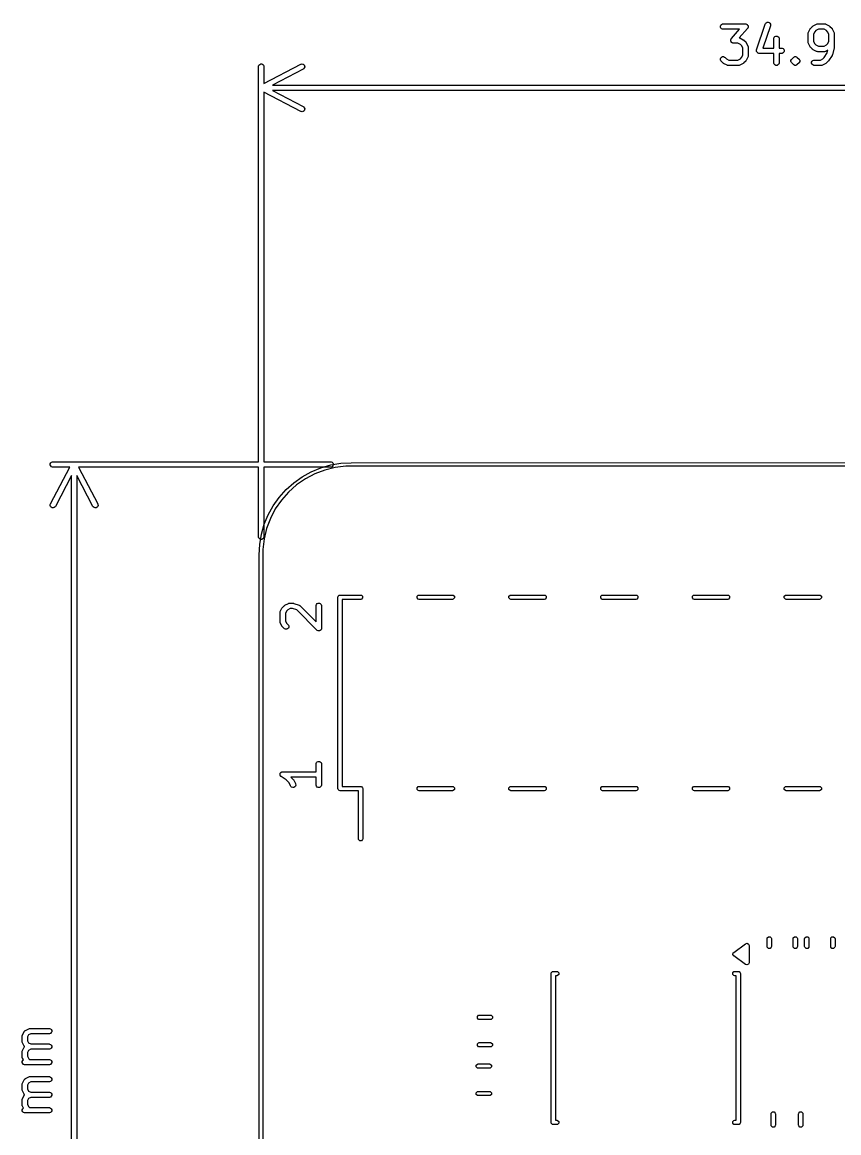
# Model space of a CAD drawing. Header units: inches. Extents: x 4.8 to 6.93, y -5.65 to -3.45.
# Drawn here: x 5.133 to 6.023, y -4.661 to -3.451 of the extents above; entities that cross this region are included whole.
import ezdxf

# ---------------------------------------------------------------- set-up
doc = ezdxf.new("R2010")
doc.units = ezdxf.units.IN
doc.header["$MEASUREMENT"] = 0
doc.layers.add('F.Silkscreen', color=41, linetype='CONTINUOUS', true_color=0xf2eda1)

msp = doc.modelspace()

# ---------------------------------------------------------------- linework, layer by layer
at = {"layer": 'F.Silkscreen', "linetype": 'CONTINUOUS'}
for p, q in [((5.9442, -3.4512), (5.9452, -3.4506)), ((5.9452, -3.4506), (5.9464, -3.4506)), ((5.9464, -3.4506), (5.9475, -3.4509)), ((5.8944, -3.4548), (5.8948, -3.4537)), ((5.8944, -3.4559), (5.8944, -3.4548)), ((5.8948, -3.457), (5.8944, -3.4559)), ((5.8948, -3.4537), (5.8956, -3.4529)), ((5.8956, -3.4578), (5.8948, -3.457)), ((5.8956, -3.4529), (5.8967, -3.4525)), ((5.8967, -3.4583), (5.8956, -3.4578)), ((5.8967, -3.4525), (5.8973, -3.4524)), ((5.8973, -3.4583), (5.8967, -3.4583)), ((5.8973, -3.4524), (5.9216, -3.4524)), ((5.9151, -3.4583), (5.8973, -3.4583)), ((5.9063, -3.4684), (5.9151, -3.4583)), ((5.9239, -3.4573), (5.9149, -3.4675)), ((5.9216, -3.4524), (5.9219, -3.4524)), ((5.9219, -3.4524), (5.922, -3.4524)), ((5.922, -3.4524), (5.9221, -3.4525)), ((5.9221, -3.4525), (5.9222, -3.4525)), ((5.9222, -3.4525), (5.9227, -3.4527)), ((5.9227, -3.4527), (5.9231, -3.4528)), ((5.9231, -3.4528), (5.9232, -3.4529)), ((5.9232, -3.4529), (5.9233, -3.4529)), ((5.9233, -3.4529), (5.9236, -3.4532)), ((5.9236, -3.4532), (5.924, -3.4536)), ((5.924, -3.4571), (5.9239, -3.4573)), ((5.924, -3.4536), (5.924, -3.4537)), ((5.924, -3.4537), (5.9241, -3.4537)), ((5.9241, -3.457), (5.924, -3.4571)), ((5.9241, -3.4537), (5.9243, -3.4542)), ((5.9242, -3.4568), (5.9241, -3.457)), ((5.9241, -3.457), (5.9241, -3.457)), ((5.9244, -3.4564), (5.9242, -3.4568)), ((5.9243, -3.4542), (5.9245, -3.4546)), ((5.9245, -3.4559), (5.9244, -3.4564)), ((5.9245, -3.4546), (5.9245, -3.4547)), ((5.9245, -3.4547), (5.9245, -3.4548)), ((5.9245, -3.4548), (5.9245, -3.4553)), ((5.9245, -3.4553), (5.9246, -3.4557)), ((5.9246, -3.4557), (5.9245, -3.4558)), ((5.9245, -3.4558), (5.9245, -3.4559)), ((5.9338, -3.4807), (5.9432, -3.4526)), ((5.9488, -3.4544), (5.9407, -3.4787)), ((5.9432, -3.4526), (5.9434, -3.452)), ((5.9434, -3.452), (5.9442, -3.4512)), ((5.9475, -3.4509), (5.9483, -3.4517)), ((5.9483, -3.4517), (5.9489, -3.4527)), ((5.9489, -3.4539), (5.9488, -3.4544)), ((5.9489, -3.4527), (5.9489, -3.4539)), ((5.9899, -3.4629), (5.99, -3.4623)), ((5.9899, -3.4722), (5.9899, -3.4629)), ((5.99, -3.4621), (5.9902, -3.4615)), ((5.99, -3.4622), (5.99, -3.4621)), ((5.99, -3.4623), (5.99, -3.4622)), ((5.9902, -3.4615), (5.9921, -3.4578)), ((5.9921, -3.4578), (5.9923, -3.4575)), ((5.9923, -3.4575), (5.9924, -3.4574)), ((5.9923, -3.4575), (5.9923, -3.4575)), ((5.9924, -3.4574), (5.9924, -3.4573)), ((5.9924, -3.4573), (5.9925, -3.4573)), ((5.9925, -3.4573), (5.9927, -3.457)), ((5.9927, -3.457), (5.9945, -3.4552)), ((5.9945, -3.4552), (5.9948, -3.455)), ((5.9948, -3.4549), (5.9949, -3.4548)), ((5.9948, -3.455), (5.9948, -3.4549)), ((5.9949, -3.4548), (5.995, -3.4548)), ((5.995, -3.4548), (5.9951, -3.4548)), ((5.9951, -3.4548), (5.9953, -3.4546)), ((5.9953, -3.4546), (5.9991, -3.4527)), ((5.9972, -3.4609), (5.9958, -3.4636)), ((5.9984, -3.4597), (5.9972, -3.4609)), ((6.0011, -3.4583), (5.9984, -3.4597)), ((5.9991, -3.4527), (5.9996, -3.4525)), ((5.9996, -3.4525), (5.9997, -3.4525)), ((5.9997, -3.4525), (5.9998, -3.4525)), ((5.9998, -3.4525), (6.0004, -3.4524)), ((6.0004, -3.4524), (6.0079, -3.4524)), ((6.0072, -3.4583), (6.0011, -3.4583)), ((6.0099, -3.4597), (6.0072, -3.4583)), ((6.0079, -3.4524), (6.0085, -3.4525)), ((6.0085, -3.4525), (6.0086, -3.4525)), ((6.0086, -3.4525), (6.0087, -3.4525)), ((6.0087, -3.4525), (6.0092, -3.4527)), ((6.0092, -3.4527), (6.0129, -3.4546)), ((6.0111, -3.4609), (6.0099, -3.4597)), ((6.0124, -3.4636), (6.0111, -3.4609)), ((6.0129, -3.4546), (6.0132, -3.4548)), ((6.0132, -3.4548), (6.0133, -3.4548)), ((6.0133, -3.4548), (6.0133, -3.4548)), ((6.0133, -3.4548), (6.0134, -3.4549)), ((6.0134, -3.4549), (6.0135, -3.455)), ((6.0135, -3.455), (6.0137, -3.4552)), ((6.0137, -3.4552), (6.0156, -3.457)), ((6.0156, -3.457), (6.0158, -3.4573)), ((6.0158, -3.4573), (6.0158, -3.4573)), ((6.0158, -3.4573), (6.0159, -3.4574)), ((6.0159, -3.4574), (6.016, -3.4575)), ((6.016, -3.4575), (6.016, -3.4575)), ((6.016, -3.4575), (6.0161, -3.4578)), ((6.0161, -3.4578), (6.018, -3.4615)), ((6.018, -3.4615), (6.0182, -3.4621)), ((6.0182, -3.4621), (6.0182, -3.4622)), ((6.0182, -3.4622), (6.0183, -3.4623)), ((6.0183, -3.4623), (6.0183, -3.4629)), ((6.0183, -3.4629), (6.0183, -3.4779)), ((5.9056, -3.4698), (5.9058, -3.4693)), ((5.9056, -3.4699), (5.9056, -3.4698)), ((5.9056, -3.47), (5.9056, -3.4699)), ((5.9056, -3.4705), (5.9056, -3.47)), ((5.9056, -3.4709), (5.9056, -3.4705)), ((5.9057, -3.471), (5.9056, -3.4709)), ((5.9057, -3.4711), (5.9057, -3.471)), ((5.9059, -3.4716), (5.9057, -3.4711)), ((5.9058, -3.4693), (5.906, -3.4689)), ((5.9061, -3.472), (5.9059, -3.4716)), ((5.906, -3.4688), (5.9061, -3.4687)), ((5.906, -3.4689), (5.906, -3.4688)), ((5.9061, -3.4687), (5.9063, -3.4684)), ((5.9061, -3.4687), (5.9061, -3.4687)), ((5.9061, -3.4721), (5.9061, -3.472)), ((5.9062, -3.4722), (5.9061, -3.4721)), ((5.9065, -3.4725), (5.9062, -3.4722)), ((5.9069, -3.4728), (5.9065, -3.4725)), ((5.907, -3.4729), (5.9069, -3.4728)), ((5.9075, -3.4731), (5.907, -3.4729)), ((5.907, -3.4729), (5.907, -3.4729)), ((5.9079, -3.4733), (5.9075, -3.4731)), ((5.9081, -3.4733), (5.9079, -3.4733)), ((5.9082, -3.4733), (5.9081, -3.4733)), ((5.9081, -3.4733), (5.9081, -3.4733)), ((5.9085, -3.4733), (5.9082, -3.4733)), ((5.9134, -3.4733), (5.9085, -3.4733)), ((5.9161, -3.4747), (5.9134, -3.4733)), ((5.9149, -3.4675), (5.9155, -3.4677)), ((5.9155, -3.4677), (5.9192, -3.4696)), ((5.9173, -3.4759), (5.9161, -3.4747)), ((5.9192, -3.4696), (5.9195, -3.4698)), ((5.9195, -3.4698), (5.9195, -3.4698)), ((5.9195, -3.4698), (5.9196, -3.4698)), ((5.9196, -3.4698), (5.9197, -3.4699)), ((5.9197, -3.4699), (5.9198, -3.47)), ((5.9198, -3.47), (5.92, -3.4701)), ((5.92, -3.4701), (5.9219, -3.472)), ((5.9219, -3.472), (5.922, -3.4722)), ((5.922, -3.4722), (5.9221, -3.4723)), ((5.9221, -3.4723), (5.9222, -3.4724)), ((5.9222, -3.4724), (5.9222, -3.4725)), ((5.9222, -3.4725), (5.9222, -3.4725)), ((5.9222, -3.4725), (5.9224, -3.4728)), ((5.9224, -3.4728), (5.9243, -3.4765)), ((5.9524, -3.4685), (5.9525, -3.4679)), ((5.9524, -3.4787), (5.9524, -3.4685)), ((5.9525, -3.4679), (5.9529, -3.4668)), ((5.9529, -3.4668), (5.9537, -3.466)), ((5.9537, -3.466), (5.9548, -3.4656)), ((5.9548, -3.4656), (5.956, -3.4656)), ((5.956, -3.4656), (5.957, -3.466)), ((5.957, -3.466), (5.9578, -3.4668)), ((5.9578, -3.4668), (5.9583, -3.4679)), ((5.9583, -3.4679), (5.9583, -3.4685)), ((5.9583, -3.4685), (5.9583, -3.4787)), ((5.99, -3.4728), (5.9899, -3.4722)), ((5.99, -3.4729), (5.99, -3.4728)), ((5.99, -3.473), (5.99, -3.4729)), ((5.9902, -3.4736), (5.99, -3.473)), ((5.9921, -3.4773), (5.9902, -3.4736)), ((5.9958, -3.4636), (5.9958, -3.4715)), ((5.9958, -3.4715), (5.9972, -3.4742)), ((5.9972, -3.4742), (5.9984, -3.4754)), ((6.0099, -3.4754), (6.0111, -3.4742)), ((6.0111, -3.4742), (6.0124, -3.4715)), ((6.0124, -3.4715), (6.0124, -3.4636)), ((5.9187, -3.4786), (5.9173, -3.4759)), ((5.9173, -3.4892), (5.9187, -3.4865)), ((5.9187, -3.4865), (5.9187, -3.4786)), ((5.9243, -3.4765), (5.9245, -3.4771)), ((5.9245, -3.4771), (5.9245, -3.4772)), ((5.9245, -3.4772), (5.9245, -3.4773)), ((5.9245, -3.4773), (5.9246, -3.4779)), ((5.9246, -3.4779), (5.9246, -3.4872)), ((5.9337, -3.4811), (5.9337, -3.481)), ((5.9337, -3.481), (5.9338, -3.481)), ((5.9337, -3.4812), (5.9337, -3.4811)), ((5.9337, -3.4817), (5.9337, -3.4812)), ((5.9337, -3.4822), (5.9337, -3.4817)), ((5.9338, -3.4823), (5.9337, -3.4822)), ((5.9338, -3.481), (5.9338, -3.4807)), ((5.9338, -3.4824), (5.9338, -3.4823)), ((5.934, -3.4828), (5.9338, -3.4824)), ((5.9342, -3.4833), (5.934, -3.4828)), ((5.9343, -3.4833), (5.9342, -3.4833)), ((5.9343, -3.4834), (5.9343, -3.4833)), ((5.9347, -3.4837), (5.9343, -3.4834)), ((5.935, -3.4841), (5.9347, -3.4837)), ((5.9351, -3.4841), (5.935, -3.4841)), ((5.9352, -3.4842), (5.9351, -3.4841)), ((5.9356, -3.4843), (5.9352, -3.4842)), ((5.9361, -3.4845), (5.9356, -3.4843)), ((5.9362, -3.4845), (5.9361, -3.4845)), ((5.9363, -3.4845), (5.9362, -3.4845)), ((5.9366, -3.4846), (5.9363, -3.4845)), ((5.9363, -3.4845), (5.9363, -3.4845)), ((5.9524, -3.4846), (5.9366, -3.4846)), ((5.9407, -3.4787), (5.9524, -3.4787)), ((5.9524, -3.4947), (5.9524, -3.4846)), ((5.9583, -3.4787), (5.961, -3.4787)), ((5.961, -3.4846), (5.9583, -3.4846)), ((5.9583, -3.4846), (5.9583, -3.4947)), ((5.961, -3.4787), (5.9616, -3.4787)), ((5.9616, -3.4845), (5.961, -3.4846)), ((5.9616, -3.4787), (5.9626, -3.4792)), ((5.9626, -3.4841), (5.9616, -3.4845)), ((5.9626, -3.4792), (5.9635, -3.48)), ((5.9635, -3.4833), (5.9626, -3.4841)), ((5.9635, -3.48), (5.9639, -3.481)), ((5.9639, -3.4822), (5.9635, -3.4833)), ((5.9639, -3.481), (5.9639, -3.4822)), ((5.9923, -3.4776), (5.9921, -3.4773)), ((5.9924, -3.4777), (5.9923, -3.4776)), ((5.9923, -3.4776), (5.9923, -3.4776)), ((5.9924, -3.4778), (5.9924, -3.4777)), ((5.9925, -3.4778), (5.9924, -3.4778)), ((5.9927, -3.4781), (5.9925, -3.4778)), ((5.9945, -3.4799), (5.9927, -3.4781)), ((5.9948, -3.4801), (5.9945, -3.4799)), ((5.9948, -3.4802), (5.9948, -3.4801)), ((5.9949, -3.4802), (5.9948, -3.4802)), ((5.995, -3.4803), (5.9949, -3.4802)), ((5.9951, -3.4803), (5.995, -3.4803)), ((5.9953, -3.4805), (5.9951, -3.4803)), ((5.9991, -3.4824), (5.9953, -3.4805)), ((5.9984, -3.4754), (6.0011, -3.4768)), ((5.9996, -3.4826), (5.9991, -3.4824)), ((5.9997, -3.4826), (5.9996, -3.4826)), ((5.9998, -3.4826), (5.9997, -3.4826)), ((6.0004, -3.4827), (5.9998, -3.4826)), ((6.0079, -3.4827), (6.0004, -3.4827)), ((6.0011, -3.4768), (6.0072, -3.4768)), ((6.0072, -3.4768), (6.0099, -3.4754)), ((6.0075, -3.4891), (6.0108, -3.4841)), ((6.0085, -3.4826), (6.0079, -3.4827)), ((6.0086, -3.4826), (6.0085, -3.4826)), ((6.0087, -3.4826), (6.0086, -3.4826)), ((6.0092, -3.4824), (6.0087, -3.4826)), ((6.0115, -3.4812), (6.0092, -3.4824)), ((6.0108, -3.4841), (6.0115, -3.4812)), ((6.016, -3.487), (6.0122, -3.4926)), ((6.0161, -3.4867), (6.016, -3.487)), ((6.0162, -3.4866), (6.0161, -3.4867)), ((6.0164, -3.4861), (6.0162, -3.4864)), ((6.0162, -3.4864), (6.0162, -3.4865)), ((6.0162, -3.4865), (6.0162, -3.4866)), ((6.0162, -3.4866), (6.0162, -3.4866)), ((6.0182, -3.4786), (6.0164, -3.4861)), ((6.0183, -3.4785), (6.0182, -3.4786)), ((6.0183, -3.4779), (6.0183, -3.478)), ((6.0183, -3.478), (6.0183, -3.478)), ((6.0183, -3.478), (6.0183, -3.4782)), ((6.0183, -3.4782), (6.0183, -3.4784)), ((6.0183, -3.4784), (6.0183, -3.4785)), ((5.391, -3.499), (5.3911, -3.4984)), ((5.391, -3.9298), (5.391, -3.499)), ((5.3911, -3.4984), (5.3915, -3.4974)), ((5.3915, -3.4974), (5.3923, -3.4966)), ((5.3923, -3.4966), (5.3934, -3.4961)), ((5.3934, -3.4961), (5.3946, -3.4961)), ((5.3946, -3.4961), (5.3956, -3.4966)), ((5.3956, -3.4966), (5.3964, -3.4974)), ((5.3964, -3.4974), (5.3969, -3.4984)), ((5.3969, -3.5172), (5.437, -3.4964)), ((5.3969, -3.4984), (5.3969, -3.499)), ((5.3969, -3.499), (5.3969, -3.5172)), ((5.437, -3.4964), (5.4375, -3.4962)), ((5.4375, -3.4962), (5.4387, -3.4961)), ((5.4387, -3.4961), (5.4398, -3.4964)), ((5.4398, -3.4964), (5.4406, -3.4972)), ((5.4406, -3.4972), (5.4412, -3.4982)), ((5.4412, -3.4982), (5.4413, -3.4993)), ((5.8944, -3.4904), (5.8948, -3.4893)), ((5.8944, -3.4916), (5.8944, -3.4904)), ((5.8948, -3.4926), (5.8944, -3.4916)), ((5.8948, -3.4893), (5.8956, -3.4885)), ((5.8952, -3.4931), (5.8948, -3.4926)), ((5.8971, -3.4949), (5.8952, -3.4931)), ((5.8956, -3.4885), (5.8967, -3.4881)), ((5.8967, -3.4881), (5.8978, -3.4881)), ((5.8973, -3.4951), (5.8971, -3.4949)), ((5.8973, -3.4952), (5.8973, -3.4951)), ((5.8974, -3.4952), (5.8973, -3.4952)), ((5.8975, -3.4953), (5.8974, -3.4952)), ((5.8976, -3.4953), (5.8975, -3.4953)), ((5.8978, -3.4955), (5.8976, -3.4953)), ((5.8978, -3.4881), (5.8989, -3.4885)), ((5.9016, -3.4974), (5.8978, -3.4955)), ((5.8989, -3.4885), (5.8994, -3.4889)), ((5.8994, -3.4889), (5.9009, -3.4904)), ((5.9009, -3.4904), (5.9036, -3.4918)), ((5.9021, -3.4976), (5.9016, -3.4974)), ((5.9022, -3.4976), (5.9021, -3.4976)), ((5.9023, -3.4976), (5.9022, -3.4976)), ((5.9029, -3.4977), (5.9023, -3.4976)), ((5.9141, -3.4977), (5.9029, -3.4977)), ((5.9036, -3.4918), (5.9134, -3.4918)), ((5.9134, -3.4918), (5.9161, -3.4904)), ((5.9147, -3.4976), (5.9141, -3.4977)), ((5.9148, -3.4976), (5.9147, -3.4976)), ((5.9149, -3.4976), (5.9148, -3.4976)), ((5.9155, -3.4974), (5.9149, -3.4976)), ((5.9192, -3.4955), (5.9155, -3.4974)), ((5.9161, -3.4904), (5.9173, -3.4892)), ((5.9195, -3.4953), (5.9192, -3.4955)), ((5.9196, -3.4952), (5.9195, -3.4953)), ((5.9195, -3.4953), (5.9195, -3.4953)), ((5.9197, -3.4952), (5.9196, -3.4952)), ((5.9198, -3.4951), (5.9197, -3.4952)), ((5.92, -3.4949), (5.9198, -3.4951)), ((5.9219, -3.4931), (5.92, -3.4949)), ((5.922, -3.4928), (5.9219, -3.4931)), ((5.9221, -3.4928), (5.922, -3.4928)), ((5.9222, -3.4927), (5.9221, -3.4928)), ((5.9224, -3.4923), (5.9222, -3.4926)), ((5.9222, -3.4926), (5.9222, -3.4926)), ((5.9222, -3.4926), (5.9222, -3.4927)), ((5.9243, -3.4886), (5.9224, -3.4923)), ((5.9245, -3.488), (5.9243, -3.4886)), ((5.9246, -3.4872), (5.9245, -3.4878)), ((5.9245, -3.4878), (5.9245, -3.4879)), ((5.9245, -3.4879), (5.9245, -3.488)), ((5.9525, -3.4953), (5.9524, -3.4947)), ((5.9529, -3.4964), (5.9525, -3.4953)), ((5.9537, -3.4972), (5.9529, -3.4964)), ((5.9548, -3.4976), (5.9537, -3.4972)), ((5.956, -3.4976), (5.9548, -3.4976)), ((5.957, -3.4972), (5.956, -3.4976)), ((5.9578, -3.4964), (5.957, -3.4972)), ((5.9583, -3.4953), (5.9578, -3.4964)), ((5.9583, -3.4947), (5.9583, -3.4953)), ((5.9712, -3.4923), (5.9717, -3.4912)), ((5.9712, -3.4934), (5.9712, -3.4923)), ((5.9714, -3.4939), (5.9712, -3.4934)), ((5.9717, -3.4945), (5.9714, -3.4939)), ((5.9717, -3.4912), (5.972, -3.4908)), ((5.972, -3.4949), (5.9717, -3.4945)), ((5.972, -3.4908), (5.9739, -3.4889)), ((5.9739, -3.4968), (5.972, -3.4949)), ((5.9739, -3.4889), (5.9744, -3.4885)), ((5.9744, -3.4972), (5.9739, -3.4968)), ((5.9744, -3.4885), (5.9751, -3.4882)), ((5.9744, -3.4885), (5.9744, -3.4885)), ((5.9754, -3.4976), (5.9744, -3.4972)), ((5.9751, -3.4882), (5.9754, -3.4881)), ((5.9754, -3.4881), (5.9766, -3.4881)), ((5.9766, -3.4976), (5.9754, -3.4976)), ((5.9754, -3.4976), (5.9754, -3.4976)), ((5.9766, -3.4881), (5.9766, -3.4881)), ((5.9766, -3.4881), (5.9769, -3.4882)), ((5.9776, -3.4972), (5.9766, -3.4976)), ((5.9766, -3.4976), (5.9766, -3.4976)), ((5.9769, -3.4882), (5.9776, -3.4885)), ((5.9776, -3.4885), (5.9776, -3.4885)), ((5.9776, -3.4885), (5.9781, -3.4889)), ((5.9781, -3.4968), (5.9776, -3.4972)), ((5.9781, -3.4889), (5.98, -3.4908)), ((5.98, -3.4949), (5.9781, -3.4968)), ((5.98, -3.4908), (5.9803, -3.4912)), ((5.9803, -3.4945), (5.98, -3.4949)), ((5.9803, -3.4912), (5.9807, -3.4921)), ((5.9808, -3.4934), (5.9803, -3.4945)), ((5.9807, -3.4921), (5.9808, -3.4923)), ((5.9808, -3.4923), (5.9808, -3.4934)), ((5.9937, -3.4942), (5.9942, -3.4931)), ((5.9937, -3.4953), (5.9937, -3.4942)), ((5.9942, -3.4964), (5.9937, -3.4953)), ((5.9942, -3.4931), (5.995, -3.4923)), ((5.995, -3.4972), (5.9942, -3.4964)), ((5.995, -3.4923), (5.9961, -3.4918)), ((5.9961, -3.4976), (5.995, -3.4972)), ((5.9961, -3.4918), (5.9966, -3.4918)), ((5.9966, -3.4977), (5.9961, -3.4976)), ((5.9966, -3.4918), (6.0034, -3.4918)), ((6.0041, -3.4977), (5.9966, -3.4977)), ((6.0034, -3.4918), (6.0061, -3.4904)), ((6.0047, -3.4976), (6.0041, -3.4977)), ((6.0048, -3.4976), (6.0047, -3.4976)), ((6.0049, -3.4976), (6.0048, -3.4976)), ((6.0054, -3.4974), (6.0049, -3.4976)), ((6.0092, -3.4955), (6.0054, -3.4974)), ((6.0061, -3.4904), (6.0075, -3.4891)), ((6.0094, -3.4953), (6.0092, -3.4955)), ((6.0095, -3.4953), (6.0094, -3.4953)), ((6.0096, -3.4952), (6.0095, -3.4953)), ((6.0097, -3.4952), (6.0096, -3.4952)), ((6.01, -3.4949), (6.0097, -3.4951)), ((6.0097, -3.4951), (6.0097, -3.4952)), ((6.0118, -3.4931), (6.01, -3.4949)), ((6.012, -3.4928), (6.0118, -3.4931)), ((6.0118, -3.4931), (6.0118, -3.4931)), ((6.0118, -3.4931), (6.0118, -3.4931)), ((6.0122, -3.4926), (6.012, -3.4928)), ((6.0122, -3.4926), (6.0122, -3.4926)), ((6.0122, -3.4926), (6.0122, -3.4926)), ((5.4397, -3.5016), (5.4061, -3.5192)), ((5.4402, -3.5013), (5.4397, -3.5016)), ((5.4409, -3.5004), (5.4402, -3.5013)), ((5.4413, -3.4993), (5.4409, -3.5004)), ((5.4061, -3.5192), (6.7559, -3.5192)), ((5.437, -3.5478), (5.3969, -3.527)), ((5.3969, -3.527), (5.3969, -3.9298)), ((6.7559, -3.5251), (5.4061, -3.5251)), ((5.4061, -3.5251), (5.4397, -3.5426)), ((5.4397, -3.5426), (5.4402, -3.5429)), ((5.4406, -3.547), (5.4398, -3.5478)), ((5.4402, -3.5429), (5.4409, -3.5438)), ((5.4412, -3.546), (5.4406, -3.547)), ((5.4409, -3.5438), (5.4413, -3.5449)), ((5.4413, -3.5449), (5.4412, -3.546)), ((5.4375, -3.548), (5.437, -3.5478)), ((5.4387, -3.5481), (5.4375, -3.548)), ((5.4398, -3.5478), (5.4387, -3.5481)), ((5.1641, -3.9322), (5.1645, -3.9311)), ((5.1641, -3.9333), (5.1641, -3.9322)), ((5.1645, -3.9344), (5.1641, -3.9333)), ((5.1645, -3.9311), (5.1653, -3.9303)), ((5.1653, -3.9352), (5.1645, -3.9344)), ((5.1653, -3.9303), (5.1664, -3.9298)), ((5.1664, -3.9356), (5.1653, -3.9352)), ((5.1664, -3.9298), (5.167, -3.9298)), ((5.167, -3.9298), (5.391, -3.9298)), ((5.3969, -3.9298), (5.4696, -3.9298)), ((5.4589, -3.9364), (5.4697, -3.9333)), ((5.4696, -3.9298), (5.4702, -3.9298)), ((5.4697, -3.9333), (5.4808, -3.9314)), ((5.4702, -3.9298), (5.4712, -3.9303)), ((5.4712, -3.9352), (5.4702, -3.9356)), ((5.4712, -3.9303), (5.472, -3.9311)), ((5.472, -3.9344), (5.4712, -3.9352)), ((5.472, -3.9311), (5.4725, -3.9322)), ((5.4725, -3.9333), (5.472, -3.9344)), ((5.4725, -3.9322), (5.4725, -3.9333)), ((5.4862, -3.9347), (5.4746, -3.9361)), ((5.4808, -3.9314), (5.492, -3.9308)), ((5.492, -3.9347), (5.4862, -3.9347)), ((5.492, -3.9308), (6.5524, -3.9304)), ((5.492, -3.9308), (5.492, -3.9308)), ((6.5543, -3.9343), (5.492, -3.9347)), ((5.492, -3.9347), (5.492, -3.9347)), ((5.492, -3.9347), (5.492, -3.9347)), ((5.1643, -3.9757), (5.1852, -3.9357)), ((5.167, -3.9357), (5.1664, -3.9356)), ((5.1852, -3.9357), (5.167, -3.9357)), ((5.1871, -3.9448), (5.1696, -3.9784)), ((5.1871, -5.5163), (5.1871, -3.9448)), ((5.2105, -3.9784), (5.193, -3.9448)), ((5.193, -3.9448), (5.193, -5.5163)), ((5.391, -3.9357), (5.1949, -3.9357)), ((5.1949, -3.9357), (5.2158, -3.9757)), ((5.391, -4.0115), (5.391, -3.9357)), ((5.4696, -3.9357), (5.3969, -3.9357)), ((5.3969, -3.9357), (5.3969, -4.0115)), ((5.4294, -3.9527), (5.4386, -3.9462)), ((5.4386, -3.9462), (5.4485, -3.9407)), ((5.4524, -3.943), (5.442, -3.9485)), ((5.4485, -3.9407), (5.4589, -3.9364)), ((5.4633, -3.9389), (5.4524, -3.943)), ((5.4746, -3.9361), (5.4633, -3.9389)), ((5.4702, -3.9356), (5.4696, -3.9357)), ((5.421, -3.9602), (5.4294, -3.9527)), ((5.4324, -3.9551), (5.4237, -3.9628)), ((5.442, -3.9485), (5.4324, -3.9551)), ((5.407, -3.9777), (5.4135, -3.9686)), ((5.4135, -3.9686), (5.421, -3.9602)), ((5.4237, -3.9628), (5.4159, -3.9716)), ((5.164, -3.9774), (5.1641, -3.9763)), ((5.1644, -3.9785), (5.164, -3.9774)), ((5.1641, -3.9763), (5.1643, -3.9757)), ((5.1651, -3.9794), (5.1644, -3.9785)), ((5.1661, -3.9799), (5.1651, -3.9794)), ((5.1673, -3.98), (5.1661, -3.9799)), ((5.1684, -3.9797), (5.1673, -3.98)), ((5.1693, -3.9789), (5.1684, -3.9797)), ((5.1696, -3.9784), (5.1693, -3.9789)), ((5.2108, -3.9789), (5.2105, -3.9784)), ((5.2117, -3.9797), (5.2108, -3.9789)), ((5.2128, -3.98), (5.2117, -3.9797)), ((5.214, -3.9799), (5.2128, -3.98)), ((5.215, -3.9794), (5.214, -3.9799)), ((5.2157, -3.9785), (5.215, -3.9794)), ((5.2161, -3.9774), (5.2157, -3.9785)), ((5.2158, -3.9757), (5.216, -3.9763)), ((5.216, -3.9763), (5.2161, -3.9774)), ((5.4016, -3.9876), (5.407, -3.9777)), ((5.4093, -3.9812), (5.4039, -3.9915)), ((5.4159, -3.9716), (5.4093, -3.9812)), ((5.3973, -3.998), (5.4016, -3.9876)), ((5.4039, -3.9915), (5.3998, -4.0024)), ((5.3941, -4.0088), (5.3973, -3.998)), ((5.3998, -4.0024), (5.397, -4.0137)), ((5.3911, -4.012), (5.391, -4.0115)), ((5.3915, -4.0131), (5.3911, -4.012)), ((5.3923, -4.0139), (5.3915, -4.0131)), ((5.3916, -4.0312), (5.3923, -4.0199)), ((5.3923, -4.0199), (5.3941, -4.0088)), ((5.3934, -4.0144), (5.3923, -4.0139)), ((5.3946, -4.0144), (5.3934, -4.0144)), ((5.3956, -4.0139), (5.3946, -4.0144)), ((5.3964, -4.0131), (5.3956, -4.0139)), ((5.397, -4.0137), (5.3956, -4.0253)), ((5.3969, -4.012), (5.3964, -4.0131)), ((5.3969, -4.0115), (5.3969, -4.012)), ((5.3916, -5.43), (5.3916, -4.0312)), ((5.3956, -4.0253), (5.3956, -4.0312)), ((5.3956, -4.0312), (5.3956, -5.43)), ((5.4775, -4.0774), (5.4776, -4.0765)), ((5.4775, -4.2861), (5.4775, -4.0774)), ((5.4776, -4.0765), (5.4789, -4.0752)), ((5.4789, -4.0752), (5.4798, -4.0751)), ((5.4798, -4.0751), (5.5023, -4.0751)), ((5.5023, -4.0798), (5.4822, -4.0798)), ((5.4822, -4.0798), (5.4822, -4.2837)), ((5.5023, -4.0751), (5.5032, -4.0752)), ((5.5032, -4.0796), (5.5023, -4.0798)), ((5.5032, -4.0752), (5.5044, -4.0765)), ((5.5044, -4.0783), (5.5032, -4.0796)), ((5.5044, -4.0765), (5.5044, -4.0783)), ((5.5639, -4.0765), (5.5651, -4.0752)), ((5.5639, -4.0783), (5.5639, -4.0765)), ((5.5651, -4.0796), (5.5639, -4.0783)), ((5.5651, -4.0752), (5.566, -4.0751)), ((5.566, -4.0798), (5.5651, -4.0796)), ((5.566, -4.0751), (5.6023, -4.0751)), ((5.6023, -4.0798), (5.566, -4.0798)), ((5.6023, -4.0751), (5.6032, -4.0752)), ((5.6032, -4.0796), (5.6023, -4.0798)), ((5.6032, -4.0752), (5.6044, -4.0765)), ((5.6044, -4.0783), (5.6032, -4.0796)), ((5.6044, -4.0765), (5.6044, -4.0783)), ((5.6639, -4.0765), (5.6651, -4.0752)), ((5.6639, -4.0783), (5.6639, -4.0765)), ((5.6651, -4.0796), (5.6639, -4.0783)), ((5.6651, -4.0752), (5.666, -4.0751)), ((5.666, -4.0798), (5.6651, -4.0796)), ((5.666, -4.0751), (5.7023, -4.0751)), ((5.7023, -4.0798), (5.666, -4.0798)), ((5.7023, -4.0751), (5.7032, -4.0752)), ((5.7032, -4.0796), (5.7023, -4.0798)), ((5.7032, -4.0752), (5.7044, -4.0765)), ((5.7044, -4.0783), (5.7032, -4.0796)), ((5.7044, -4.0765), (5.7044, -4.0783)), ((5.7639, -4.0765), (5.7651, -4.0752)), ((5.7639, -4.0783), (5.7639, -4.0765)), ((5.7651, -4.0796), (5.7639, -4.0783)), ((5.7651, -4.0752), (5.766, -4.0751)), ((5.766, -4.0798), (5.7651, -4.0796)), ((5.766, -4.0751), (5.8023, -4.0751)), ((5.8023, -4.0798), (5.766, -4.0798)), ((5.8023, -4.0751), (5.8032, -4.0752)), ((5.8032, -4.0796), (5.8023, -4.0798)), ((5.8032, -4.0752), (5.8044, -4.0765)), ((5.8044, -4.0783), (5.8032, -4.0796)), ((5.8044, -4.0765), (5.8044, -4.0783)), ((5.8639, -4.0765), (5.8651, -4.0752)), ((5.8639, -4.0783), (5.8639, -4.0765)), ((5.8651, -4.0796), (5.8639, -4.0783)), ((5.8651, -4.0752), (5.866, -4.0751)), ((5.866, -4.0798), (5.8651, -4.0796)), ((5.866, -4.0751), (5.9023, -4.0751)), ((5.9023, -4.0798), (5.866, -4.0798)), ((5.9023, -4.0751), (5.9032, -4.0752)), ((5.9032, -4.0796), (5.9023, -4.0798)), ((5.9032, -4.0752), (5.9044, -4.0765)), ((5.9044, -4.0783), (5.9032, -4.0796)), ((5.9044, -4.0765), (5.9044, -4.0783)), ((5.9639, -4.0765), (5.9651, -4.0752)), ((5.9639, -4.0783), (5.9639, -4.0765)), ((5.9651, -4.0796), (5.9639, -4.0783)), ((5.9651, -4.0752), (5.966, -4.0751)), ((5.966, -4.0798), (5.9651, -4.0796)), ((5.966, -4.0751), (6.0023, -4.0751)), ((6.0023, -4.0798), (5.966, -4.0798)), ((6.0023, -4.0751), (6.0032, -4.0752)), ((6.0032, -4.0796), (6.0023, -4.0798)), ((6.0032, -4.0752), (6.0044, -4.0765)), ((6.0044, -4.0783), (6.0032, -4.0796)), ((6.0044, -4.0765), (6.0044, -4.0783)), ((5.4147, -4.0932), (5.4165, -4.0894)), ((5.4165, -4.0894), (5.4167, -4.0892)), ((5.4167, -4.0891), (5.4168, -4.089)), ((5.4167, -4.0892), (5.4167, -4.0891)), ((5.4168, -4.089), (5.4169, -4.0889)), ((5.4169, -4.0889), (5.4171, -4.0886)), ((5.4169, -4.0889), (5.4169, -4.0889)), ((5.4171, -4.0886), (5.419, -4.0868)), ((5.419, -4.0868), (5.4192, -4.0866)), ((5.4192, -4.0866), (5.4193, -4.0865)), ((5.4193, -4.0865), (5.4194, -4.0864)), ((5.4193, -4.0865), (5.4193, -4.0865)), ((5.4194, -4.0864), (5.4195, -4.0864)), ((5.4195, -4.0864), (5.4197, -4.0862)), ((5.4197, -4.0862), (5.4235, -4.0843)), ((5.4216, -4.0925), (5.4203, -4.0952)), ((5.4228, -4.0913), (5.4216, -4.0925)), ((5.4255, -4.0899), (5.4228, -4.0913)), ((5.4235, -4.0843), (5.424, -4.0841)), ((5.424, -4.0841), (5.4241, -4.0841)), ((5.4241, -4.0841), (5.4242, -4.0841)), ((5.4242, -4.0841), (5.4248, -4.084)), ((5.4248, -4.084), (5.4286, -4.084)), ((5.4281, -4.0899), (5.4255, -4.0899)), ((5.4326, -4.0914), (5.4281, -4.0899)), ((5.4286, -4.084), (5.4289, -4.0841)), ((5.4289, -4.0841), (5.4289, -4.0841)), ((5.4289, -4.0841), (5.429, -4.0841)), ((5.429, -4.0841), (5.4291, -4.0841)), ((5.4291, -4.0841), (5.4292, -4.0841)), ((5.4292, -4.0841), (5.4295, -4.0842)), ((5.4295, -4.0842), (5.4351, -4.0861)), ((5.4546, -4.1134), (5.4326, -4.0914)), ((5.4351, -4.0861), (5.4357, -4.0863)), ((5.4357, -4.0863), (5.4357, -4.0864)), ((5.4357, -4.0864), (5.4358, -4.0864)), ((5.4358, -4.0864), (5.4363, -4.0868)), ((5.4363, -4.0868), (5.4537, -4.1042)), ((5.4537, -4.087), (5.4538, -4.0864)), ((5.4537, -4.1042), (5.4537, -4.087)), ((5.4538, -4.0864), (5.4542, -4.0853)), ((5.4542, -4.0853), (5.455, -4.0845)), ((5.455, -4.0845), (5.4561, -4.0841)), ((5.4561, -4.0841), (5.4573, -4.0841)), ((5.4573, -4.0841), (5.4583, -4.0845)), ((5.4583, -4.0845), (5.4591, -4.0853)), ((5.4591, -4.0853), (5.4596, -4.0864)), ((5.4596, -4.0864), (5.4596, -4.087)), ((5.4596, -4.087), (5.4596, -4.1114)), ((5.4144, -4.0939), (5.4145, -4.0938)), ((5.4144, -4.0945), (5.4144, -4.0939)), ((5.4144, -4.1039), (5.4144, -4.0945)), ((5.4144, -4.1044), (5.4144, -4.1039)), ((5.4145, -4.1045), (5.4144, -4.1044)), ((5.4145, -4.0937), (5.4147, -4.0932)), ((5.4145, -4.0938), (5.4145, -4.0937)), ((5.4145, -4.1046), (5.4145, -4.1045)), ((5.4147, -4.1052), (5.4145, -4.1046)), ((5.4203, -4.0952), (5.4203, -4.1032)), ((5.4203, -4.1032), (5.4216, -4.1059)), ((5.4165, -4.1089), (5.4147, -4.1052)), ((5.4167, -4.1092), (5.4165, -4.1089)), ((5.4168, -4.1093), (5.4167, -4.1092)), ((5.4167, -4.1092), (5.4167, -4.1092)), ((5.4169, -4.1094), (5.4168, -4.1093)), ((5.4169, -4.1095), (5.4169, -4.1094)), ((5.4171, -4.1097), (5.4169, -4.1095)), ((5.419, -4.1116), (5.4171, -4.1097)), ((5.4194, -4.1119), (5.419, -4.1116)), ((5.4205, -4.1124), (5.4194, -4.1119)), ((5.4216, -4.1124), (5.4205, -4.1124)), ((5.4216, -4.1059), (5.4232, -4.1074)), ((5.4227, -4.1119), (5.4216, -4.1124)), ((5.4235, -4.1111), (5.4227, -4.1119)), ((5.4232, -4.1074), (5.4235, -4.1078)), ((5.4235, -4.1078), (5.424, -4.1089)), ((5.424, -4.1101), (5.4235, -4.1111)), ((5.424, -4.1089), (5.424, -4.1101)), ((5.455, -4.1138), (5.4546, -4.1134)), ((5.4558, -4.1141), (5.455, -4.1138)), ((5.4561, -4.1143), (5.4558, -4.1141)), ((5.4573, -4.1143), (5.4561, -4.1143)), ((5.4561, -4.1143), (5.4561, -4.1143)), ((5.4583, -4.1138), (5.4573, -4.1143)), ((5.4591, -4.113), (5.4583, -4.1138)), ((5.4595, -4.1122), (5.4591, -4.113)), ((5.4596, -4.1119), (5.4595, -4.1122)), ((5.4596, -4.1114), (5.4596, -4.1119)), ((5.4537, -4.2594), (5.4538, -4.2588)), ((5.4537, -4.2677), (5.4537, -4.2594)), ((5.4538, -4.2588), (5.4542, -4.2578)), ((5.4542, -4.2578), (5.455, -4.257)), ((5.455, -4.257), (5.4561, -4.2565)), ((5.4561, -4.2565), (5.4573, -4.2565)), ((5.4573, -4.2565), (5.4583, -4.257)), ((5.4583, -4.257), (5.4591, -4.2578)), ((5.4591, -4.2578), (5.4596, -4.2588)), ((5.4596, -4.2588), (5.4596, -4.2594)), ((5.4596, -4.2594), (5.4596, -4.2819)), ((5.4144, -4.2701), (5.4145, -4.2698)), ((5.4144, -4.2704), (5.4144, -4.2701)), ((5.4144, -4.2707), (5.4144, -4.2704)), ((5.4144, -4.271), (5.4144, -4.2707)), ((5.4144, -4.2713), (5.4144, -4.271)), ((5.4145, -4.2715), (5.4144, -4.2713)), ((5.4145, -4.2698), (5.4146, -4.2695)), ((5.4146, -4.2718), (5.4145, -4.2715)), ((5.4146, -4.2695), (5.4147, -4.2693)), ((5.4147, -4.272), (5.4146, -4.2718)), ((5.4147, -4.2693), (5.4149, -4.269)), ((5.4149, -4.2723), (5.4147, -4.272)), ((5.4149, -4.269), (5.4151, -4.2688)), ((5.4151, -4.2725), (5.4149, -4.2723)), ((5.4151, -4.2688), (5.4152, -4.2686)), ((5.4152, -4.2728), (5.4151, -4.2725)), ((5.4152, -4.2686), (5.4155, -4.2684)), ((5.4157, -4.2731), (5.4152, -4.2728)), ((5.4155, -4.2684), (5.4157, -4.2682)), ((5.4157, -4.2682), (5.4159, -4.2681)), ((5.4211, -4.2767), (5.4157, -4.2731)), ((5.4157, -4.2731), (5.4157, -4.2731)), ((5.4157, -4.2731), (5.4157, -4.2731)), ((5.4157, -4.2731), (5.4157, -4.2731)), ((5.4159, -4.2681), (5.4162, -4.2679)), ((5.4162, -4.2679), (5.4165, -4.2679)), ((5.4165, -4.2679), (5.4167, -4.2678)), ((5.4167, -4.2678), (5.4173, -4.2677)), ((5.4173, -4.2677), (5.4173, -4.2677)), ((5.4173, -4.2677), (5.4173, -4.2677)), ((5.4173, -4.2677), (5.4173, -4.2677)), ((5.4173, -4.2677), (5.4537, -4.2677)), ((5.4537, -4.2736), (5.4263, -4.2736)), ((5.4263, -4.2736), (5.4288, -4.2761)), ((5.4537, -4.2819), (5.4537, -4.2736)), ((5.4243, -4.2799), (5.4211, -4.2767)), ((5.4259, -4.2832), (5.4243, -4.2799)), ((5.4262, -4.2837), (5.4259, -4.2832)), ((5.4271, -4.2845), (5.4262, -4.2837)), ((5.4282, -4.2849), (5.4271, -4.2845)), ((5.4293, -4.2848), (5.4282, -4.2849)), ((5.4288, -4.2761), (5.429, -4.2763)), ((5.429, -4.2763), (5.429, -4.2764)), ((5.429, -4.2764), (5.4291, -4.2765)), ((5.4291, -4.2765), (5.4291, -4.2765)), ((5.4291, -4.2765), (5.4292, -4.2766)), ((5.4292, -4.2766), (5.4293, -4.2769)), ((5.4293, -4.2769), (5.4312, -4.2806)), ((5.4304, -4.2843), (5.4293, -4.2848)), ((5.4311, -4.2834), (5.4304, -4.2843)), ((5.4315, -4.2823), (5.4311, -4.2834)), ((5.4312, -4.2806), (5.4314, -4.2811)), ((5.4314, -4.2811), (5.4315, -4.2823)), ((5.4538, -4.2825), (5.4537, -4.2819)), ((5.4542, -4.2836), (5.4538, -4.2825)), ((5.455, -4.2844), (5.4542, -4.2836)), ((5.4561, -4.2848), (5.455, -4.2844)), ((5.4573, -4.2848), (5.4561, -4.2848)), ((5.4583, -4.2844), (5.4573, -4.2848)), ((5.4591, -4.2836), (5.4583, -4.2844)), ((5.4596, -4.2825), (5.4591, -4.2836)), ((5.4596, -4.2819), (5.4596, -4.2825)), ((5.4776, -4.287), (5.4775, -4.2861)), ((5.4822, -4.2837), (5.5023, -4.2837)), ((5.5023, -4.2837), (5.5032, -4.2839)), ((5.5032, -4.2839), (5.5044, -4.2852)), ((5.5044, -4.2852), (5.5046, -4.2861)), ((5.5046, -4.2861), (5.5046, -4.3408)), ((5.5639, -4.2852), (5.5651, -4.2839)), ((5.5639, -4.287), (5.5639, -4.2852)), ((5.5651, -4.2839), (5.566, -4.2837)), ((5.566, -4.2837), (5.6023, -4.2837)), ((5.6023, -4.2837), (5.6032, -4.2839)), ((5.6032, -4.2839), (5.6044, -4.2852)), ((5.6044, -4.2852), (5.6044, -4.287)), ((5.6639, -4.2852), (5.6651, -4.2839)), ((5.6639, -4.287), (5.6639, -4.2852)), ((5.6651, -4.2839), (5.666, -4.2837)), ((5.666, -4.2837), (5.7023, -4.2837)), ((5.7023, -4.2837), (5.7032, -4.2839)), ((5.7032, -4.2839), (5.7044, -4.2852)), ((5.7044, -4.2852), (5.7044, -4.287)), ((5.7639, -4.2852), (5.7651, -4.2839)), ((5.7639, -4.287), (5.7639, -4.2852)), ((5.7651, -4.2839), (5.766, -4.2837)), ((5.766, -4.2837), (5.8023, -4.2837)), ((5.8023, -4.2837), (5.8032, -4.2839)), ((5.8032, -4.2839), (5.8044, -4.2852)), ((5.8044, -4.2852), (5.8044, -4.287)), ((5.8639, -4.2852), (5.8651, -4.2839)), ((5.8639, -4.287), (5.8639, -4.2852)), ((5.8651, -4.2839), (5.866, -4.2837)), ((5.866, -4.2837), (5.9023, -4.2837)), ((5.9023, -4.2837), (5.9032, -4.2839)), ((5.9032, -4.2839), (5.9044, -4.2852)), ((5.9044, -4.2852), (5.9044, -4.287)), ((5.9639, -4.2852), (5.9651, -4.2839)), ((5.9639, -4.287), (5.9639, -4.2852)), ((5.9651, -4.2839), (5.966, -4.2837)), ((5.966, -4.2837), (6.0023, -4.2837)), ((6.0023, -4.2837), (6.0032, -4.2839)), ((6.0032, -4.2839), (6.0044, -4.2852)), ((6.0044, -4.2852), (6.0044, -4.287)), ((5.4789, -4.2883), (5.4776, -4.287)), ((5.4798, -4.2884), (5.4789, -4.2883)), ((5.4999, -4.2884), (5.4798, -4.2884)), ((5.4999, -4.3408), (5.4999, -4.2884)), ((5.5651, -4.2883), (5.5639, -4.287)), ((5.566, -4.2884), (5.5651, -4.2883)), ((5.6023, -4.2884), (5.566, -4.2884)), ((5.6032, -4.2883), (5.6023, -4.2884)), ((5.6044, -4.287), (5.6032, -4.2883)), ((5.6651, -4.2883), (5.6639, -4.287)), ((5.666, -4.2884), (5.6651, -4.2883)), ((5.7023, -4.2884), (5.666, -4.2884)), ((5.7032, -4.2883), (5.7023, -4.2884)), ((5.7044, -4.287), (5.7032, -4.2883)), ((5.7651, -4.2883), (5.7639, -4.287)), ((5.766, -4.2884), (5.7651, -4.2883)), ((5.8023, -4.2884), (5.766, -4.2884)), ((5.8032, -4.2883), (5.8023, -4.2884)), ((5.8044, -4.287), (5.8032, -4.2883)), ((5.8651, -4.2883), (5.8639, -4.287)), ((5.866, -4.2884), (5.8651, -4.2883)), ((5.9023, -4.2884), (5.866, -4.2884)), ((5.9032, -4.2883), (5.9023, -4.2884)), ((5.9044, -4.287), (5.9032, -4.2883)), ((5.9651, -4.2883), (5.9639, -4.287)), ((5.966, -4.2884), (5.9651, -4.2883)), ((6.0023, -4.2884), (5.966, -4.2884)), ((6.0032, -4.2883), (6.0023, -4.2884)), ((6.0044, -4.287), (6.0032, -4.2883)), ((5.5001, -4.3417), (5.4999, -4.3408)), ((5.5013, -4.343), (5.5001, -4.3417)), ((5.5032, -4.343), (5.5013, -4.343)), ((5.5044, -4.3417), (5.5032, -4.343)), ((5.5046, -4.3408), (5.5044, -4.3417)), ((5.9088, -4.4647), (5.9218, -4.4552)), ((5.9218, -4.4552), (5.9236, -4.4548)), ((5.9236, -4.4548), (5.9251, -4.4558)), ((5.9251, -4.4558), (5.9256, -4.4571)), ((5.9452, -4.4497), (5.9453, -4.4488)), ((5.9452, -4.4582), (5.9452, -4.4497)), ((5.9453, -4.4488), (5.9466, -4.4476)), ((5.9466, -4.4476), (5.9484, -4.4476)), ((5.9484, -4.4476), (5.9497, -4.4488)), ((5.9497, -4.4488), (5.9499, -4.4497)), ((5.9499, -4.4497), (5.9499, -4.4582)), ((5.9735, -4.4497), (5.9737, -4.4488)), ((5.9735, -4.4582), (5.9735, -4.4497)), ((5.9737, -4.4488), (5.975, -4.4476)), ((5.975, -4.4476), (5.9768, -4.4476)), ((5.9768, -4.4476), (5.9781, -4.4488)), ((5.9781, -4.4488), (5.9782, -4.4497)), ((5.9782, -4.4497), (5.9782, -4.4582)), ((5.9861, -4.4497), (5.9863, -4.4488)), ((5.9861, -4.4582), (5.9861, -4.4497)), ((5.9863, -4.4488), (5.9876, -4.4476)), ((5.9876, -4.4476), (5.9894, -4.4476)), ((5.9894, -4.4476), (5.9907, -4.4488)), ((5.9907, -4.4488), (5.9908, -4.4497)), ((5.9908, -4.4497), (5.9908, -4.4582)), ((6.0145, -4.4497), (6.0146, -4.4488)), ((6.0145, -4.4582), (6.0145, -4.4497)), ((6.0146, -4.4488), (6.0159, -4.4476)), ((6.0159, -4.4476), (6.0177, -4.4476)), ((6.0177, -4.4476), (6.019, -4.4488)), ((6.019, -4.4488), (6.0192, -4.4497)), ((6.0192, -4.4497), (6.0192, -4.4582)), ((5.9079, -4.467), (5.9083, -4.4652)), ((5.9088, -4.4685), (5.9079, -4.467)), ((5.9083, -4.4652), (5.9088, -4.4647)), ((5.9256, -4.4571), (5.9256, -4.476)), ((5.9453, -4.4591), (5.9452, -4.4582)), ((5.9466, -4.4604), (5.9453, -4.4591)), ((5.9484, -4.4604), (5.9466, -4.4604)), ((5.9497, -4.4591), (5.9484, -4.4604)), ((5.9499, -4.4582), (5.9497, -4.4591)), ((5.9737, -4.4591), (5.9735, -4.4582)), ((5.975, -4.4604), (5.9737, -4.4591)), ((5.9768, -4.4604), (5.975, -4.4604)), ((5.9781, -4.4591), (5.9768, -4.4604)), ((5.9782, -4.4582), (5.9781, -4.4591)), ((5.9863, -4.4591), (5.9861, -4.4582)), ((5.9876, -4.4604), (5.9863, -4.4591)), ((5.9894, -4.4604), (5.9876, -4.4604)), ((5.9907, -4.4591), (5.9894, -4.4604)), ((5.9908, -4.4582), (5.9907, -4.4591)), ((6.0146, -4.4591), (6.0145, -4.4582)), ((6.0159, -4.4604), (6.0146, -4.4591)), ((6.0177, -4.4604), (6.0159, -4.4604)), ((6.019, -4.4591), (6.0177, -4.4604)), ((6.0192, -4.4582), (6.019, -4.4591)), ((5.9218, -4.478), (5.9088, -4.4685)), ((5.9232, -4.4784), (5.9218, -4.478)), ((5.9249, -4.4777), (5.9232, -4.4784)), ((5.9256, -4.476), (5.9249, -4.4777)), ((5.7098, -4.4879), (5.71, -4.4869)), ((5.7098, -4.6501), (5.7098, -4.4879)), ((5.71, -4.4869), (5.7113, -4.4857)), ((5.7113, -4.4857), (5.7122, -4.4855)), ((5.7122, -4.4855), (5.7159, -4.4855)), ((5.7159, -4.4902), (5.7146, -4.4902)), ((5.7146, -4.4902), (5.7146, -4.6477)), ((5.7159, -4.4855), (5.7168, -4.4857)), ((5.7168, -4.49), (5.7159, -4.4902)), ((5.7168, -4.4857), (5.7181, -4.4869)), ((5.7181, -4.4888), (5.7168, -4.49)), ((5.7181, -4.4869), (5.7181, -4.4888)), ((5.9078, -4.4869), (5.9091, -4.4857)), ((5.9078, -4.4888), (5.9078, -4.4869)), ((5.9091, -4.49), (5.9078, -4.4888)), ((5.9091, -4.4857), (5.91, -4.4855)), ((5.91, -4.4902), (5.9091, -4.49)), ((5.91, -4.4855), (5.9138, -4.4855)), ((5.9114, -4.4902), (5.91, -4.4902)), ((5.9114, -4.6477), (5.9114, -4.4902)), ((5.9138, -4.4855), (5.9147, -4.4857)), ((5.9147, -4.4857), (5.916, -4.4869)), ((5.916, -4.4869), (5.9161, -4.4879)), ((5.9161, -4.4879), (5.9161, -4.6501)), ((5.6295, -4.5346), (5.6307, -4.5333)), ((5.6295, -4.5364), (5.6295, -4.5346)), ((5.6307, -4.5377), (5.6295, -4.5364)), ((5.6307, -4.5333), (5.6316, -4.5331)), ((5.6316, -4.5379), (5.6307, -4.5377)), ((5.6316, -4.5331), (5.6437, -4.5331)), ((5.6437, -4.5379), (5.6316, -4.5379)), ((5.6437, -4.5331), (5.6446, -4.5333)), ((5.6446, -4.5377), (5.6437, -4.5379)), ((5.6446, -4.5333), (5.6459, -4.5346)), ((5.6459, -4.5364), (5.6446, -4.5377)), ((5.6459, -4.5346), (5.6459, -4.5364)), ((5.1338, -4.5549), (5.1357, -4.5511)), ((5.1357, -4.551), (5.1358, -4.5509)), ((5.1357, -4.5511), (5.1357, -4.551)), ((5.1357, -4.551), (5.1357, -4.551)), ((5.1358, -4.5509), (5.136, -4.5507)), ((5.136, -4.5507), (5.1363, -4.5504)), ((5.1363, -4.5504), (5.1365, -4.5501)), ((5.1365, -4.5501), (5.1368, -4.5499)), ((5.1368, -4.5499), (5.1368, -4.5499)), ((5.1368, -4.5499), (5.1369, -4.5499)), ((5.1369, -4.5499), (5.137, -4.5498)), ((5.137, -4.5498), (5.1407, -4.5479)), ((5.1407, -4.5479), (5.1413, -4.5477)), ((5.1413, -4.5477), (5.1414, -4.5477)), ((5.1414, -4.5477), (5.1415, -4.5477)), ((5.1415, -4.5477), (5.1421, -4.5476)), ((5.1421, -4.5476), (5.1627, -4.5476)), ((5.1627, -4.5476), (5.1633, -4.5477)), ((5.1633, -4.5477), (5.1643, -4.5481)), ((5.1643, -4.5481), (5.1651, -4.5489)), ((5.1651, -4.5522), (5.1643, -4.553)), ((5.1651, -4.5489), (5.1656, -4.55)), ((5.1656, -4.5512), (5.1651, -4.5522)), ((5.1656, -4.55), (5.1656, -4.5512)), ((5.1335, -4.5556), (5.1336, -4.5555)), ((5.1335, -4.5562), (5.1335, -4.5556)), ((5.1335, -4.5618), (5.1335, -4.5562)), ((5.1335, -4.5624), (5.1335, -4.5618)), ((5.1336, -4.5625), (5.1335, -4.5624)), ((5.1336, -4.5554), (5.1338, -4.5549)), ((5.1336, -4.5555), (5.1336, -4.5554)), ((5.1336, -4.5626), (5.1336, -4.5625)), ((5.1338, -4.5632), (5.1336, -4.5626)), ((5.1357, -4.5669), (5.1338, -4.5632)), ((5.1405, -4.5547), (5.1394, -4.5569)), ((5.1394, -4.5569), (5.1394, -4.5611)), ((5.1394, -4.5611), (5.1405, -4.5634)), ((5.1428, -4.5535), (5.1405, -4.5547)), ((5.1405, -4.5634), (5.1428, -4.5645)), ((5.1627, -4.5535), (5.1428, -4.5535)), ((5.1428, -4.5645), (5.1627, -4.5645)), ((5.1633, -4.5535), (5.1627, -4.5535)), ((5.1627, -4.5645), (5.1633, -4.5646)), ((5.1643, -4.553), (5.1633, -4.5535)), ((5.1633, -4.5646), (5.1643, -4.565)), ((5.6295, -4.5645), (5.6307, -4.5632)), ((5.6295, -4.5663), (5.6295, -4.5645)), ((5.6307, -4.5632), (5.6316, -4.563)), ((5.6316, -4.563), (5.6437, -4.563)), ((5.6437, -4.563), (5.6446, -4.5632)), ((5.6446, -4.5632), (5.6459, -4.5645)), ((5.6459, -4.5645), (5.6459, -4.5663)), ((5.1335, -4.5725), (5.1336, -4.5724)), ((5.1335, -4.5731), (5.1335, -4.5725)), ((5.1335, -4.5787), (5.1335, -4.5731)), ((5.1336, -4.5723), (5.1338, -4.5718)), ((5.1336, -4.5724), (5.1336, -4.5723)), ((5.1338, -4.5718), (5.1357, -4.568)), ((5.1357, -4.567), (5.1357, -4.5669)), ((5.1357, -4.5671), (5.1357, -4.567)), ((5.1358, -4.5671), (5.1357, -4.5671)), ((5.1357, -4.5679), (5.1358, -4.5678)), ((5.1357, -4.568), (5.1357, -4.5679)), ((5.1357, -4.5679), (5.1357, -4.5679)), ((5.136, -4.5674), (5.1358, -4.5671)), ((5.1358, -4.5678), (5.136, -4.5675)), ((5.136, -4.5675), (5.136, -4.5674)), ((5.136, -4.5675), (5.136, -4.5675)), ((5.1405, -4.5715), (5.1394, -4.5738)), ((5.1394, -4.5738), (5.1394, -4.578)), ((5.1428, -4.5704), (5.1405, -4.5715)), ((5.1627, -4.5704), (5.1428, -4.5704)), ((5.1633, -4.5704), (5.1627, -4.5704)), ((5.1643, -4.5699), (5.1633, -4.5704)), ((5.1643, -4.565), (5.1651, -4.5658)), ((5.1651, -4.5691), (5.1643, -4.5699)), ((5.1651, -4.5658), (5.1656, -4.5669)), ((5.1656, -4.568), (5.1651, -4.5691)), ((5.1656, -4.5669), (5.1656, -4.568)), ((5.6307, -4.5676), (5.6295, -4.5663)), ((5.6316, -4.5678), (5.6307, -4.5676)), ((5.6437, -4.5678), (5.6316, -4.5678)), ((5.6446, -4.5676), (5.6437, -4.5678)), ((5.6459, -4.5663), (5.6446, -4.5676)), ((5.1335, -4.5793), (5.1335, -4.5787)), ((5.1336, -4.5794), (5.1335, -4.5793)), ((5.1335, -4.5838), (5.134, -4.5827)), ((5.1335, -4.5849), (5.1335, -4.5838)), ((5.134, -4.586), (5.1335, -4.5849)), ((5.1336, -4.5795), (5.1336, -4.5794)), ((5.1338, -4.58), (5.1336, -4.5795)), ((5.1347, -4.5819), (5.1338, -4.58)), ((5.134, -4.5827), (5.1347, -4.5819)), ((5.1348, -4.5868), (5.134, -4.586)), ((5.1359, -4.5872), (5.1348, -4.5868)), ((5.1364, -4.5873), (5.1359, -4.5872)), ((5.1627, -4.5873), (5.1364, -4.5873)), ((5.1394, -4.578), (5.1407, -4.5807)), ((5.1407, -4.5807), (5.1414, -4.5814)), ((5.1414, -4.5814), (5.1627, -4.5814)), ((5.1627, -4.5814), (5.1633, -4.5814)), ((5.1633, -4.5872), (5.1627, -4.5873)), ((5.1633, -4.5814), (5.1643, -4.5819)), ((5.1643, -4.5868), (5.1633, -4.5872)), ((5.1643, -4.5819), (5.1651, -4.5827)), ((5.1651, -4.586), (5.1643, -4.5868)), ((5.1651, -4.5827), (5.1656, -4.5838)), ((5.1656, -4.5849), (5.1651, -4.586)), ((5.1656, -4.5838), (5.1656, -4.5849)), ((5.6283, -4.5877), (5.6296, -4.5865)), ((5.6283, -4.5895), (5.6283, -4.5877)), ((5.6296, -4.5865), (5.6305, -4.5863)), ((5.6305, -4.5863), (5.6426, -4.5863)), ((5.6426, -4.5863), (5.6435, -4.5865)), ((5.6435, -4.5865), (5.6447, -4.5877)), ((5.6447, -4.5877), (5.6447, -4.5895)), ((5.137, -4.6023), (5.1407, -4.6004)), ((5.1407, -4.6004), (5.1413, -4.6002)), ((5.1413, -4.6002), (5.1414, -4.6002)), ((5.1414, -4.6002), (5.1415, -4.6002)), ((5.1415, -4.6002), (5.1421, -4.6001)), ((5.1421, -4.6001), (5.1627, -4.6001)), ((5.1627, -4.6001), (5.1633, -4.6002)), ((5.1633, -4.6002), (5.1643, -4.6006)), ((5.1643, -4.6006), (5.1651, -4.6014)), ((5.6296, -4.5908), (5.6283, -4.5895)), ((5.6305, -4.591), (5.6296, -4.5908)), ((5.6426, -4.591), (5.6305, -4.591)), ((5.6435, -4.5908), (5.6426, -4.591)), ((5.6447, -4.5895), (5.6435, -4.5908)), ((5.1335, -4.6081), (5.1336, -4.608)), ((5.1335, -4.6087), (5.1335, -4.6081)), ((5.1335, -4.6143), (5.1335, -4.6087)), ((5.1336, -4.6079), (5.1338, -4.6074)), ((5.1336, -4.608), (5.1336, -4.6079)), ((5.1338, -4.6074), (5.1357, -4.6036)), ((5.1357, -4.6035), (5.1358, -4.6034)), ((5.1357, -4.6036), (5.1357, -4.6035)), ((5.1357, -4.6035), (5.1357, -4.6035)), ((5.1358, -4.6034), (5.136, -4.6031)), ((5.136, -4.6031), (5.1363, -4.6029)), ((5.1363, -4.6029), (5.1365, -4.6026)), ((5.1365, -4.6026), (5.1368, -4.6024)), ((5.1368, -4.6024), (5.1368, -4.6024)), ((5.1368, -4.6024), (5.1369, -4.6024)), ((5.1369, -4.6024), (5.137, -4.6023)), ((5.1405, -4.6072), (5.1394, -4.6094)), ((5.1394, -4.6094), (5.1394, -4.6136)), ((5.1428, -4.606), (5.1405, -4.6072)), ((5.1627, -4.606), (5.1428, -4.606)), ((5.1633, -4.606), (5.1627, -4.606)), ((5.1643, -4.6055), (5.1633, -4.606)), ((5.1651, -4.6047), (5.1643, -4.6055)), ((5.1651, -4.6014), (5.1656, -4.6025)), ((5.1656, -4.6037), (5.1651, -4.6047)), ((5.1656, -4.6025), (5.1656, -4.6037)), ((5.1335, -4.6149), (5.1335, -4.6143)), ((5.1336, -4.615), (5.1335, -4.6149)), ((5.1335, -4.625), (5.1336, -4.6249)), ((5.1335, -4.6256), (5.1335, -4.625)), ((5.1336, -4.6151), (5.1336, -4.615)), ((5.1338, -4.6157), (5.1336, -4.6151)), ((5.1336, -4.6248), (5.1338, -4.6243)), ((5.1336, -4.6249), (5.1336, -4.6248)), ((5.1357, -4.6194), (5.1338, -4.6157)), ((5.1338, -4.6243), (5.1357, -4.6205)), ((5.1357, -4.6195), (5.1357, -4.6194)), ((5.1358, -4.6196), (5.1357, -4.6195)), ((5.1357, -4.6195), (5.1357, -4.6195)), ((5.1357, -4.6204), (5.1358, -4.6203)), ((5.1357, -4.6205), (5.1357, -4.6204)), ((5.1357, -4.6204), (5.1357, -4.6204)), ((5.136, -4.6199), (5.1358, -4.6196)), ((5.1358, -4.6203), (5.136, -4.62)), ((5.136, -4.62), (5.136, -4.6199)), ((5.136, -4.62), (5.136, -4.62)), ((5.1394, -4.6136), (5.1405, -4.6159)), ((5.1405, -4.624), (5.1394, -4.6263)), ((5.1405, -4.6159), (5.1428, -4.617)), ((5.1428, -4.6229), (5.1405, -4.624)), ((5.1428, -4.617), (5.1627, -4.617)), ((5.1627, -4.6229), (5.1428, -4.6229)), ((5.1627, -4.617), (5.1633, -4.6171)), ((5.1633, -4.6229), (5.1627, -4.6229)), ((5.1633, -4.6171), (5.1643, -4.6175)), ((5.1643, -4.6224), (5.1633, -4.6229)), ((5.1643, -4.6175), (5.1651, -4.6183)), ((5.1651, -4.6216), (5.1643, -4.6224)), ((5.1651, -4.6183), (5.1656, -4.6194)), ((5.1656, -4.6205), (5.1651, -4.6216)), ((5.1656, -4.6194), (5.1656, -4.6205)), ((5.6283, -4.6177), (5.6296, -4.6164)), ((5.6283, -4.6195), (5.6283, -4.6177)), ((5.6296, -4.6207), (5.6283, -4.6195)), ((5.6296, -4.6164), (5.6305, -4.6162)), ((5.6305, -4.6209), (5.6296, -4.6207)), ((5.6305, -4.6162), (5.6426, -4.6162)), ((5.6426, -4.6209), (5.6305, -4.6209)), ((5.6426, -4.6162), (5.6435, -4.6164)), ((5.6435, -4.6207), (5.6426, -4.6209)), ((5.6435, -4.6164), (5.6447, -4.6177)), ((5.6447, -4.6195), (5.6435, -4.6207)), ((5.6447, -4.6177), (5.6447, -4.6195)), ((5.1335, -4.6312), (5.1335, -4.6256)), ((5.1335, -4.6318), (5.1335, -4.6312)), ((5.1336, -4.6319), (5.1335, -4.6318)), ((5.1335, -4.6363), (5.134, -4.6352)), ((5.1335, -4.6374), (5.1335, -4.6363)), ((5.134, -4.6385), (5.1335, -4.6374)), ((5.1336, -4.632), (5.1336, -4.6319)), ((5.1338, -4.6325), (5.1336, -4.632)), ((5.1347, -4.6344), (5.1338, -4.6325)), ((5.134, -4.6352), (5.1347, -4.6344)), ((5.1394, -4.6263), (5.1394, -4.6305)), ((5.1394, -4.6305), (5.1407, -4.6332)), ((5.1407, -4.6332), (5.1414, -4.6339)), ((5.1414, -4.6339), (5.1627, -4.6339)), ((5.1627, -4.6339), (5.1633, -4.6339)), ((5.1633, -4.6339), (5.1643, -4.6344)), ((5.1643, -4.6344), (5.1651, -4.6352)), ((5.1651, -4.6352), (5.1656, -4.6363)), ((5.1656, -4.6374), (5.1651, -4.6385)), ((5.1656, -4.6363), (5.1656, -4.6374)), ((5.1348, -4.6393), (5.134, -4.6385)), ((5.1359, -4.6397), (5.1348, -4.6393)), ((5.1364, -4.6398), (5.1359, -4.6397)), ((5.1627, -4.6398), (5.1364, -4.6398)), ((5.1633, -4.6397), (5.1627, -4.6398)), ((5.1643, -4.6393), (5.1633, -4.6397)), ((5.1651, -4.6385), (5.1643, -4.6393)), ((5.7146, -4.6477), (5.7159, -4.6477)), ((5.7159, -4.6477), (5.7168, -4.6479)), ((5.7168, -4.6479), (5.7181, -4.6492)), ((5.7181, -4.6492), (5.7181, -4.651)), ((5.9078, -4.6492), (5.9091, -4.6479)), ((5.9078, -4.651), (5.9078, -4.6492)), ((5.9091, -4.6479), (5.91, -4.6477)), ((5.91, -4.6477), (5.9114, -4.6477)), ((5.9495, -4.6409), (5.9497, -4.64)), ((5.9495, -4.653), (5.9495, -4.6409)), ((5.9497, -4.64), (5.951, -4.6387)), ((5.951, -4.6387), (5.9528, -4.6387)), ((5.9528, -4.6387), (5.954, -4.64)), ((5.954, -4.64), (5.9542, -4.6409)), ((5.9542, -4.6409), (5.9542, -4.653)), ((5.9794, -4.6409), (5.9796, -4.64)), ((5.9794, -4.653), (5.9794, -4.6409)), ((5.9796, -4.64), (5.9809, -4.6387)), ((5.9809, -4.6387), (5.9827, -4.6387)), ((5.9827, -4.6387), (5.984, -4.64)), ((5.984, -4.64), (5.9841, -4.6409)), ((5.9841, -4.6409), (5.9841, -4.653)), ((5.71, -4.651), (5.7098, -4.6501)), ((5.7113, -4.6522), (5.71, -4.651)), ((5.7122, -4.6524), (5.7113, -4.6522)), ((5.7159, -4.6524), (5.7122, -4.6524)), ((5.7168, -4.6522), (5.7159, -4.6524)), ((5.7181, -4.651), (5.7168, -4.6522)), ((5.9091, -4.6522), (5.9078, -4.651)), ((5.91, -4.6524), (5.9091, -4.6522)), ((5.9138, -4.6524), (5.91, -4.6524)), ((5.9147, -4.6522), (5.9138, -4.6524)), ((5.916, -4.651), (5.9147, -4.6522)), ((5.9161, -4.6501), (5.916, -4.651)), ((5.9497, -4.6539), (5.9495, -4.653)), ((5.951, -4.6551), (5.9497, -4.6539)), ((5.9528, -4.6551), (5.951, -4.6551)), ((5.954, -4.6539), (5.9528, -4.6551)), ((5.9542, -4.653), (5.954, -4.6539)), ((5.9796, -4.6539), (5.9794, -4.653)), ((5.9809, -4.6551), (5.9796, -4.6539)), ((5.9827, -4.6551), (5.9809, -4.6551)), ((5.984, -4.6539), (5.9827, -4.6551)), ((5.9841, -4.653), (5.984, -4.6539))]:
    msp.add_line(p, q, dxfattribs=at)

doc.saveas('drawing.dxf')
